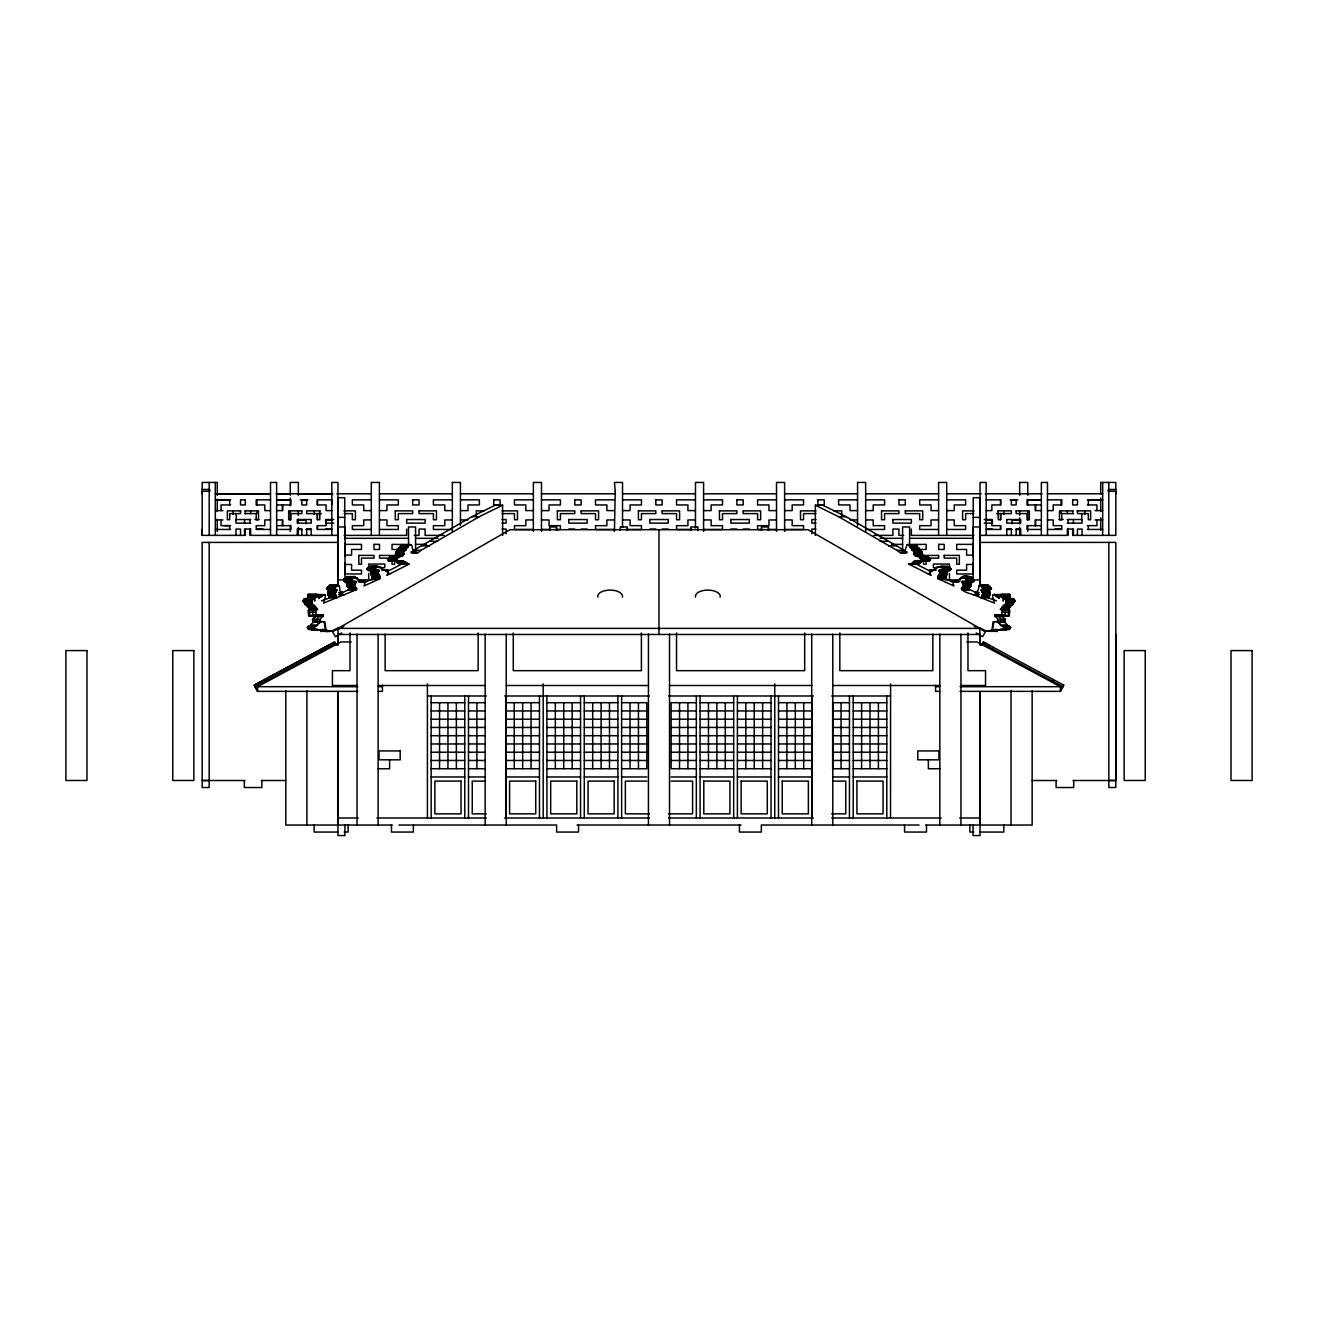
<?xml version="1.0" encoding="UTF-8"?>
<svg xmlns="http://www.w3.org/2000/svg" width="1318" height="1318" viewBox="0 0 1318 1318"><rect width="100%" height="100%" fill="white"/><g stroke="black" fill="none" stroke-linecap="round" stroke-linejoin="round"><path stroke-width="1.5" d="M202.181 493.789L202.181 491.235L209.809 491.235L209.809 489.472L202.181 489.472M217.305 531.368L217.305 519.325M217.305 511.302L217.305 499.258M217.305 495.255L217.305 482.437L202.181 482.437L202.181 535.372L245.329 535.372L245.329 529.062M233.187 514.415L233.187 510.873M236.235 519.737L236.235 513.608M244.555 535.388L244.555 529.062L250.618 529.062L250.618 535.388M244.555 523.131L244.555 519.539M250.618 513.608L250.618 510.873M256.944 513.608L256.944 510.873M256.944 504.942L256.944 499.851M351.198 641.965L340.901 641.965L257.587 686.694L257.587 691.357L357.853 691.373M282.695 519.951L282.695 525.668L277.011 525.668M282.695 510.61L282.695 504.942M290.257 531.368L290.257 525.338M290.257 519.951L290.257 510.61M290.257 505.717L290.257 497.957M290.257 495.239L290.257 482.437L298.362 482.437L298.362 495.255M298.346 535.388L298.362 527.348M298.346 523.345L298.362 519.325M298.346 515.322L298.362 510.61M305.908 523.757L305.908 519.935L298.362 519.935M309.598 595.126L308.017 594.533L308.396 597.416L306.946 598.949L314.508 598.767L315.859 597.416L315.48 594.533L317.556 595.061M314.228 514.415L314.228 510.873M317.276 529.457L317.276 525.651M317.276 519.737L317.276 513.608M317.276 504.942L317.276 499.851M331.658 504.942L331.658 499.851M337.721 571.468L337.721 564.631M337.721 535.734L337.721 533.988L337.721 538.304M337.935 579.904L337.935 526.953M344.986 579.904L345.003 526.953L337.721 526.953M368.727 579.904L368.727 573.577M368.727 567.646L368.727 564.055L384.79 564.055L384.79 567.646L380.77 567.646M371.297 535.388L371.297 482.437L379.403 482.437L379.403 535.388M382.418 685.261L382.418 691.373L378.332 691.373M392.039 560.166L392.039 564.252L394.692 564.252L394.692 560.71M406.652 529.062L406.652 535.388L344.047 535.388M408.514 545.784L408.514 526.953L415.582 526.969L415.582 549.804M452.338 531.368L452.338 482.437M460.443 525.355L460.443 482.437L452.338 482.437M476.325 516.195L476.325 510.873L484.068 510.873M502.603 535.405L502.603 505.222L495.14 505.222L471.844 516.705L413.704 550.281L421.15 550.281L479.307 516.705L502.603 505.222M506.128 533.806L506.128 529.062L502.092 529.062M533.378 531.368L533.378 482.437L541.484 482.437L541.484 531.368M549.688 530.479L549.688 526.969L556.74 526.969L556.74 530.479M614.435 531.368L615.242 491.235M615.242 491.235L614.435 482.437L622.541 482.437L622.524 527.365M620.267 530.479L620.267 526.969L627.335 526.969L627.335 530.479M679.528 768.724L679.528 702.692M687.93 768.724L687.93 702.692M690.846 530.495L690.846 526.969L697.914 526.969L697.914 530.495M695.476 527.991L695.476 482.437L703.581 482.437L703.581 531.368M696.332 818L696.332 695.986M700.072 818L700.072 695.986M708.474 768.724L708.474 702.692M716.877 768.724L716.877 702.692M725.279 768.724L725.279 702.708M733.681 818L733.681 695.986M737.405 818L737.421 695.986M745.823 768.724L745.823 702.708M754.226 768.724L754.226 702.708M761.442 530.479L761.442 526.953L768.493 526.953L768.493 530.479M762.628 768.724L762.628 702.708M771.03 818L771.03 695.986M774.753 818L774.77 683.861M776.516 531.368L776.516 482.437L784.622 482.437L784.622 531.368M778.493 817.984L778.51 695.986M786.895 768.724L786.912 702.692M795.298 768.724L795.314 702.692M803.716 768.724L803.716 702.692M811.872 533.806L811.872 529.062L815.908 529.062M812.102 818L812.119 695.986M815.364 505.222L838.66 516.705L896.8 550.281L904.263 550.281L846.123 516.705L822.811 505.222L815.364 505.222L815.364 535.405M841.049 768.724L841.065 702.708M841.675 516.195L841.675 510.873L833.932 510.873M849.451 818L849.467 695.986M853.191 818L853.207 695.986M857.557 525.964L857.557 482.437L865.662 482.437L865.662 531.368M861.593 768.724L861.61 702.708M869.995 768.724L870.012 702.708M878.398 768.724L878.414 702.708M886.8 818L886.816 695.986M890.54 818L890.573 683.877M902.599 550.232L902.599 526.953L909.651 526.953L909.519 546.344L914.379 551.83L914.198 554.68L915.252 555.801L925.368 556.114L928.465 557.201L927.839 558.519L930.508 559.771L915.483 560.825L911.282 563.84L908.481 563.956L918.745 563.84L922.93 560.825M911.348 529.062L911.348 535.388L973.953 535.388M926.142 560.166L926.142 564.252L923.49 564.252L923.49 560.694L929.734 560.644M938.597 535.388L938.614 482.437L946.703 482.437L946.703 535.388M949.454 579.904L949.454 573.577M949.454 567.646L949.454 564.038L933.391 564.038L933.391 567.646L937.411 567.646M973.178 579.904L973.178 526.953L980.246 526.953L980.23 579.887L966.242 579.969C966.572 582.836 963.837 582.49 962.387 581.469C962.305 592.392 982.207 580.843 961.843 581.979M986.161 535.372L986.161 482.437L980.032 482.437L980.032 535.372L1068.091 535.372L1068.091 529.062M998.171 510.873L998.171 519.72L1000.477 519.72L1000.477 513.592M1000.724 529.457L1000.724 525.668M1000.724 519.737L1000.724 513.608M1000.724 504.942L1000.724 499.851M1003.772 514.415L1003.772 510.873M1006.771 535.372L1006.771 529.062L1011.351 529.062L1011.351 535.372M1012.092 523.757L1012.092 519.935L1019.638 519.935M1016.145 535.372L1016.145 529.062L1020.725 529.062L1020.725 535.372M1019.638 535.388L1019.638 527.348M1019.638 523.938L1019.654 517.875M1019.654 515.387L1019.654 510.61M1019.654 495.255L1019.654 482.437L1027.76 482.437L1027.743 495.255M1027.743 531.368L1027.743 525.355M1027.743 519.951L1027.743 510.61M1027.743 505.288L1027.743 499.258M1035.305 525.668L1035.305 519.951M1035.305 510.61L1035.305 504.942M1035.635 525.651L1035.635 519.935L1041.352 519.935M1035.635 504.942L1035.635 510.61L1041.352 510.61M1041.352 535.372L1041.352 482.437L1047.48 482.437L1047.48 535.372M1061.056 513.608L1061.056 510.873M1061.056 504.942L1061.056 499.851M1067.382 535.388L1067.382 529.062L1073.445 529.062L1073.445 535.388M1067.382 513.608L1067.382 510.873M1068.091 523.131L1068.091 519.523M1072.671 529.062L1072.671 535.372L1115.819 535.372L1115.819 482.437L1100.695 482.437L1100.695 493.805M1072.671 513.592L1072.671 510.873M1073.445 523.131L1073.445 519.539M1077.465 535.372L1077.465 529.062L1082.045 529.062L1082.045 535.372M1077.465 510.873L1077.465 513.608L1088.339 513.608L1088.339 519.737L1090.645 519.737L1090.645 510.873L1077.07 510.873M1081.765 519.737L1081.765 513.608M1084.813 514.415L1084.813 510.873M1088.339 529.457L1088.339 525.651M1088.339 504.942L1088.339 499.851L1102.672 499.851M1096.955 519.935L1096.955 525.651L1087.449 525.668M1096.955 510.61L1096.955 504.942L1087.449 504.942M1100.695 530.017L1100.695 517.875M1100.695 511.516L1100.695 497.957M1102.655 535.388L1102.672 482.437M1108.8 535.388L1108.8 482.437M1072.984 780.503L1115.819 780.503L1115.835 634.255M308.017 594.533L324.393 594.55L325.398 596.131L323.553 603.084L355.794 589.953L356.733 589.031L354.262 585.192L356.124 581.979L354.13 581.37L353.735 582.754L351.28 581.007L354.361 576.609L363.224 582.523L365.185 581.386L364.394 585.34A1.697 1.203 -90 0 0 363.982 585.983L379.502 578.948L380.227 577.251L378.002 572.622L378.892 570.299L368.101 569.969L367.244 568.437L369.254 566.691L377.887 566.361L386.075 571.155L387.92 569.788L388.332 573.314L386.866 575.373L409.47 563.956L399.914 564.12L395.038 560.825M343.603 595.093L339.764 594.187L342.696 592.721L339.995 590.876L339.632 586.807L337.803 584.731L333.965 588.948L336.584 589.64L335.069 593.1L337.013 597.878L329.566 597.878L321.46 600.86M909.502 546.146C918.827 542.176 920.425 553.231 924.28 555.784M916.966 546.245L916.438 544.532L914.017 544.993M999.374 598.388L995.914 595.769L1001.647 595.934M1000.411 595.061L1002.487 594.533L1002.125 597.318L1003.459 598.767L1011.021 598.949L1009.572 597.416L1009.95 594.533L1008.369 595.126M958.367 581.386L952.782 581.386L953.425 585.192A1.697 1.203 90 0 1 953.985 585.983L938.465 578.948L937.724 577.251L939.965 572.622L939.075 570.299L950.723 569.31L949.652 567.168L937.559 566.954L931.892 571.155L930.162 569.722L929.635 573.314L931.101 575.373L908.481 563.956M1000.576 621.717L1004.761 621.421L1005.486 619.427L998.023 619.427L994.53 615.061L1009.308 615.786L1009.67 610.531L1002.207 610.531L1000.411 609.377L1003.295 605.835L1010.741 605.835C1014.514 603.282 1014.201 601.041 1014.02 599.097L1002.701 598.372M403.951 544.993L401.529 544.532L396.125 551.83L395.268 555.801L388.942 557.926L397.575 558.519L389.271 558.157M421.15 550.281L417.476 553.099L413.341 551.814L411.842 545.52L408.975 544.532L403.588 551.83L402.715 555.801L393.687 555.784M346.321 581.815L346.535 582.787L343.883 580.645L351.906 580.184M946.522 570.299L947.428 572.622L946.39 575.604M1003.295 605.835L1005.898 603.611L1005.865 600.744L1014.909 600.975L1005.634 601.107M1013.476 603.051L1006.029 603.051M996.507 600.86L988.401 597.878L980.938 597.878L982.882 593.479L981.548 589.278L991.449 588.882L988.088 585.505L979.488 585.176L978.005 590.777L975.271 592.721L978.203 594.187L974.364 595.093L994.415 603.084L992.569 596.016L993.558 594.55L1009.95 594.533M367.425 569.36L375.762 570.101M1014.02 599.097L1004.036 598.57L1006.573 598.998L1007.364 601.486L1005.865 600.744M317.391 621.717L313.206 621.421L312.481 619.427L319.944 619.427L323.437 615.061L308.659 615.786L308.297 610.531L315.76 610.531L317.556 609.377L314.673 605.835L307.226 605.835C303.585 603.232 303.519 601.14 303.947 599.097L315.266 598.372M314.673 605.835C311.048 603.232 310.982 601.14 311.394 599.097L313.915 598.57L314.804 601.123L314.508 598.767M329.566 597.878L327.605 593.1L329.171 589.772M963.705 585.291L971.168 585.192L963.672 585.489M988.401 597.878L990.345 593.1L988.797 589.772M974.364 595.093C970.312 593.429 957.049 591.09 963.557 585.769M978.483 593.775L968.681 589.031L971.102 585.587M1001.845 615.786L1002.207 610.531M1005.255 612.31L1005.008 615.786L997.693 615.061L1001.186 619.427L1000.477 621.421L997.677 621.618M1008.468 612.31L1008.237 615.786L1000.922 615.061L1004.415 619.427L1003.69 621.421L999.505 621.717M326.88 589.278L332.482 589.195L326.534 589.245L330.357 584.731M312.481 619.427L315.974 615.061L308.659 615.786M372.236 578.635L379.683 578.635L372.286 578.701L371.742 575.719L379.485 575.9M980.262 585.258L983.92 588.652L982.487 589.871L989.95 589.871L981.3 590.036M998.632 598.273L1000.922 594.55L1001.68 595.077M943.078 569.36L940.97 566.394L949.042 566.987M943.309 567.778L950.014 567.481M1014.909 601.189L1006.194 601.189M952.782 581.386C955.599 583.841 958.433 579.591 960.262 578.256C966.473 571.386 978.714 581.156 971.646 581.815M1011.301 599.015L1012.339 598.421M336.469 586.263L328.94 586.559L336.535 586.148M329.203 590.464L336.683 590.184M336.65 590.464L329.171 590.612M346.041 578.009L357.211 577.778C322.267 579.838 368.051 578.404 344.014 580.464L351.609 580.348M378.892 570.299L368.101 569.969M974.101 626.182L984.101 630.91L987.561 631.322L991.976 629.872L993.129 621.717L1004.761 621.421M315.842 597.219L308.379 597.219M960.097 691.373L1060.364 691.357L1063.708 685.146L983.36 641.981L981.696 645.079M1002.108 597.416L1009.588 597.318L1002.883 597.219M937.658 566.921L941.727 566.707M974.348 594.83L979.439 594.682M950.723 568.651L943.21 568.717L950.69 568.898M339.484 593.775L348.347 589.953L349.27 589.031L348.018 587.334L355.547 587.433M355.794 589.854L348.331 589.854M993.871 621.717L992.569 629.839A14.745 10.429 90 0 0 996.177 629.823L1009.308 629.444L1010.659 627.632L1009.423 626.297A5.305 3.756 90 0 1 1007.084 625.029L1000.411 624.979L999.489 623.562A8.287 5.849 90 0 0 997.479 622.327L996.046 621.569M921.43 560.793C927.888 559.26 909.189 556.097 928.877 558.124M371.577 575.604L370.539 572.622L371.429 570.299M340.604 592.952L342.696 592.952M914.511 552.802L922.007 552.522L914.544 552.324M374.987 569.327L376.997 566.394L369.88 566.724M941.184 566.542L947.823 566.493L944.495 567.333M938.482 575.9L946.225 575.719L945.731 578.635L938.218 578.701L945.731 578.635L952.749 582.325M986.605 585.818L987.643 584.83L979.9 584.846M1005.947 603.479L1013.46 603.199M1013.394 603.479L1005.898 603.611M972.783 581.881L961.942 581.782M345.217 581.979L356.14 582.078L348.644 581.93L346.799 585.192L347.952 587.251M1010.741 605.835L1008.847 609.147L1000.411 609.377M943.326 569.261L950.805 569.079L943.342 569.03M937.757 576.922L945.253 576.773M396.669 558.157L402.715 555.801M329.088 590.892L336.584 590.744M997.314 621.421L998.023 619.427M997.083 631.701L995.238 629.18L990.724 631.322L987.264 630.91M996.54 629.691A6.59 4.662 90 0 1 998.5 629.79L1002.603 629.444L1003.954 627.632L1002.718 626.297A5.305 3.756 90 0 1 1000.395 625.029M979.175 585.703L988.5 585.719M324.096 621.717L325.398 629.839A14.745 10.429 -90 0 1 321.773 629.823L308.659 629.444L307.308 627.632L307.786 626.709L315.249 626.297A5.305 3.756 -90 0 0 317.572 625.029L318.478 623.562A8.287 5.849 -90 0 1 320.488 622.327L321.905 621.569M327.655 592.952L335.25 592.655M346.14 577.663L347.557 576.658M334.607 587.762L327.457 587.284M921.908 552.967L914.412 553.049M972.7 582.078L961.827 582.078M333.965 588.948L326.518 588.882L334.212 588.339M334.047 588.652L326.584 588.652M324.393 594.55L318.594 598.388M321.427 629.691A6.59 4.662 -90 0 0 319.45 629.79L315.364 629.444L314.491 626.709M938.301 566.954L944.891 567.119M988.78 646.907L989.62 645.359L983.36 642.014M992.19 648.736L993.031 647.187M1052.472 681.109L1053.296 679.561M1063.708 685.113L1060.364 691.324L1060.364 686.694L977.05 641.965L966.769 641.965M311.773 601.189L303.058 601.189M332.647 589.179L327.226 589.179L328.956 589.278M986.193 630.482L982.618 636.676L976.193 632.969M1009.819 595.242L1002.273 595.357M1005.766 603.858L1013.295 603.743M385.63 570.809L386.503 570.595M329.072 586.148L338.841 585.933M336.222 591.469L328.775 591.469M337.688 585.258L330.258 585.423M948.911 570.019L949.339 570.727L950.542 569.36M408.102 564.318C406.389 557.893 381.874 564.055 390.128 558.519M395.664 560.76L395.087 559.507L397.575 558.519M327.968 592.375L335.761 591.98M335.415 592.375L327.869 592.523M972.585 582.259L964.035 582.292M921.414 558.124L929.025 557.926M1005.585 604.089L1013.13 603.974M336.024 591.733L328.561 591.733M913.259 562.078L920.837 561.929M896.8 550.281L900.754 553.066L904.741 551.682L906.998 544.696L917.13 545.52M328.182 592.111L335.876 591.848M1001.021 594.385L1009.604 594.253M365.218 582.325L372.286 578.701M1002.075 595.588L1009.637 595.472M974.002 581.205L966.308 581.32M938.235 576.114L945.813 575.999M998.978 629.773L999.275 629.839A14.745 10.429 90 0 0 1002.883 629.823L1003.245 629.691A6.59 4.662 90 0 1 1005.206 629.79L1007.117 629.345L1000.411 629.345M322.053 595.769L316.304 595.934M939.437 574.236L947.082 574.055M922.518 560.512L930.129 560.414M316.287 595.077L316.946 594.55L319.335 598.273M372.302 577.894L379.946 577.614M308.297 610.531L310.043 609.394L317.556 609.377M329.467 585.719L338.792 585.703M372.846 566.921L370.144 566.493L376.783 566.542M341.757 632.969L335.349 636.676L331.774 630.482M337.968 644.799L338.083 628.389L509.967 529.704L808 529.704L979.884 628.389L979.884 634.469L338.083 634.469M972.14 582.589L964.002 582.54M915.252 555.801L921.48 557.629L928.926 557.629M334.607 642.014L254.259 685.146L257.587 691.357L254.259 685.113L334.607 641.981L336.271 645.079M255.099 686.694L335.431 643.546M307.786 626.709L308.544 626.297A5.305 3.756 -90 0 0 310.867 625.029M317.556 624.979L310.85 624.979L311.773 623.562A8.287 5.849 -90 0 1 313.783 622.327L321.674 621.717M386.652 571.798L402.023 563.956L399.914 564.12M333.438 630.119L338.446 627.763M327.474 630.91L318.594 629.872C326.996 633.497 336.452 630.861 343.866 626.182M918.745 563.84L915.944 563.956L931.315 571.798M900.919 553.016L905.318 552.868L901.957 552.868M406.636 547.662L399.832 547.728M943.836 569.36L950.723 569.31M317.951 622.969L320.801 621.981M987.561 631.322L995.024 631.322L999.374 629.872L990.493 630.91M326.996 589.228L332.367 589.228M993.937 631.322L999.374 629.872M368.068 570.167L369.056 570.019M318.989 629.773L318.692 629.839A14.745 10.429 -90 0 1 315.084 629.823L314.722 629.691A6.59 4.662 -90 0 0 312.745 629.79L310.85 629.345L317.556 629.345M922.303 560.76L929.009 560.76M994.53 615.061L1009.308 615.786M308.659 629.444L309.631 629.246M971.547 582.77L962.272 582.951M322.943 631.322L333.849 630.91M330.686 630.91L327.243 631.322L322.729 629.18L320.884 631.701M394.461 560.743L389.074 560.76M333.355 589.476L327.902 589.344L335.48 589.558M983.92 588.652L991.449 588.882L984.002 588.948M985.139 587.284L990.362 587.136L982.75 587.004M985.716 588.207L990.938 588.075M348.364 589.739L355.119 589.591M983.623 586.378L988.945 586.263L981.432 586.148M983.36 585.917L988.714 585.917L983.442 586.032M333.586 586.741L328.034 586.839L335.398 586.889M982.355 585.34L987.726 585.258M315.084 597.219L308.379 597.318L315.859 597.416M982.997 585.637L988.22 585.571M991.465 589.031L982.717 589.261M981.3 589.904L990.016 589.41L982.948 589.179M415.994 552.868L412.715 552.901L417.048 553.016M982.866 585.571L988.088 585.505M983.656 586.51L989.225 586.592L981.877 586.609M984.645 589.41L990.065 589.344L982.651 589.311M382.286 570.019L387.92 569.788M398.794 548.337L406.306 548.272M966.061 580.184L973.722 580.282M982.717 585.505L987.94 585.472L979.274 585.472M962.75 586.609L970.213 586.543M969.405 589.426L961.563 589.146M984.2 589.805L989.818 589.937M367.228 568.651L374.625 569.03M367.244 569.31L374.131 569.36M982.569 586.889L989.933 586.839L984.365 586.741M990.741 589.179L985.485 589.195L991.07 589.278M984.81 589.261L990.263 589.228M367.327 568.338L374.839 568.289L367.244 568.437M918.135 547.728L911.315 547.662M335.316 589.311L327.902 589.344L335.447 589.476M982.223 589.887L989.637 589.871L989.011 589.278M394.856 555.636L401.38 555.619L394.576 555.603M1115.819 489.472L1108.191 489.472L1108.191 491.235L1115.819 491.219L1115.819 493.789M215.328 493.789L270.519 493.789M276.648 493.789L331.839 493.789M622.541 493.789L695.476 493.805M703.581 493.805L776.516 493.805M784.622 493.789L857.557 493.805M865.662 493.805L938.597 493.805M946.703 493.789L981.152 493.789M985.205 493.789L1041.928 493.805M1047.48 493.789L1102.672 493.789M217.305 493.805L269.992 493.805M276.072 493.805L290.257 493.805M298.362 493.789L332.795 493.789M336.848 493.789L371.297 493.805M379.403 493.805L452.338 493.805M460.443 493.789L533.378 493.805M541.484 493.805L614.419 493.805M215.328 499.851L229.662 499.851L229.662 504.942M270.519 499.851L256.203 499.851L256.203 504.942L264.803 504.942L264.803 510.61L270.519 510.61M276.648 499.851L290.965 499.851L290.965 504.942L277.011 504.942M331.839 499.851L317.523 499.851L317.523 504.942L326.123 504.942L326.123 510.61L331.839 510.61M986.161 499.851L1000.477 499.851L1000.477 504.942L991.877 504.942L991.877 510.61L986.161 510.61M1041.352 499.851L1027.035 499.851L1027.035 504.942L1040.989 504.942M1047.48 499.851L1061.797 499.851L1061.797 504.942L1053.197 504.942L1053.197 510.61L1047.48 510.61M217.305 499.851L230.551 499.851M277.011 499.851L290.257 499.851M300.257 499.851L307.819 499.851M371.297 499.851L352.367 499.851L352.367 504.942L363.752 504.942L363.752 510.61L371.297 510.61M379.403 499.851L398.316 499.851L398.316 504.942L386.948 504.942L386.948 510.61L379.403 510.61M452.338 499.851L433.408 499.851L433.408 504.942L444.792 504.942L444.792 510.61L452.338 510.61M460.443 499.851L479.373 499.851L479.373 504.942L467.989 504.942L467.989 510.61L460.443 510.61M533.378 499.851L514.465 499.851L514.465 504.942L525.833 504.942L525.833 510.61L533.378 510.61M541.484 499.851L560.414 499.851L560.414 504.942L549.046 504.942L549.046 510.61L541.484 510.61M614.419 499.851L595.505 499.851L595.505 504.942L606.873 504.942L606.873 510.61L614.419 510.61M622.541 499.851L641.454 499.851L641.454 504.942L630.086 504.942L630.086 510.61L622.524 510.61M695.476 499.851L676.546 499.851L676.546 504.942L687.914 504.942L687.914 510.61L695.476 510.61M703.581 499.851L722.495 499.851L722.495 504.942L711.127 504.942L711.127 510.61L703.581 510.61M776.516 499.851L757.586 499.851L757.586 504.942L768.954 504.942L768.954 510.61L776.516 510.61M784.622 499.851L803.552 499.851L803.552 504.942L792.167 504.942L792.167 510.61L784.622 510.61M857.557 499.851L838.627 499.851L838.627 504.942L850.011 504.942L850.011 510.61L857.557 510.61M865.662 499.851L884.592 499.851L884.592 504.942L873.208 504.942L873.208 510.61L865.662 510.61M938.597 499.851L919.684 499.851L919.684 504.942L931.052 504.942L931.052 510.61L938.597 510.61M946.703 499.851L965.633 499.851L965.633 504.942L954.265 504.942L954.265 510.61L946.703 510.61M1010.181 499.851L1017.76 499.851M1027.743 499.851L1041.006 499.851M1087.449 499.851L1100.695 499.851M230.551 504.942L221.045 504.942L221.045 510.61M215.328 510.61L222.973 510.61M276.648 510.61L282.365 510.61L282.365 504.942M1095.027 510.61L1102.672 510.61M240.93 510.873L227.355 510.873L227.355 519.737L229.662 519.737L229.662 513.608L240.535 513.592L240.535 510.873M244.802 510.873L258.509 510.873L258.509 519.737L256.203 519.737L256.203 513.592L244.456 513.608M320.043 510.873L306.649 510.873L306.649 513.592L321.394 513.608M343.8 510.873L355.415 510.873L355.415 519.737L352.367 519.737L352.367 513.608L344.163 513.608M502.01 510.873L517.513 510.873L517.496 519.737L514.465 519.737L514.465 513.608L502.142 513.608M815.99 510.873L800.504 510.873L800.504 519.737L803.552 519.737L803.552 513.608L815.875 513.608M974.2 510.873L962.585 510.873L962.585 519.737L965.633 519.737L965.633 513.608L973.854 513.608M997.957 510.873L1011.351 510.873L1011.351 513.592L996.622 513.608M1073.198 510.873L1059.491 510.873L1059.491 519.737L1061.797 519.737L1061.797 513.592L1073.544 513.608M471.844 516.705L479.307 516.705M838.66 516.705L846.123 516.705M337.721 517.381L344.756 517.381M973.211 517.381L980.23 517.381M250.7 519.539L235.955 519.523L235.955 523.131L250.7 523.131M254.802 519.539L258.905 519.539M333.8 519.523L325.612 519.523L325.612 523.131L333.8 523.131M502.026 519.523L506.128 519.523L506.128 523.131L502.026 523.131M815.974 519.523L811.872 519.523L811.872 523.131L815.974 523.131M984.2 519.523L992.388 519.523L992.388 523.131L984.2 523.131M1059.095 519.539L1063.198 519.539M1067.3 519.539L1082.045 519.523L1082.045 523.131L1067.3 523.131M215.345 519.935L222.973 519.951M270.519 519.935L264.803 519.935L264.803 525.651L256.203 525.651L256.203 529.457L270.519 529.457M276.648 519.935L282.365 519.935L282.365 525.651L290.965 525.651L290.965 529.457L276.648 529.457M331.839 519.935L326.123 519.935L326.123 525.651L317.523 525.651L317.523 529.441L331.839 529.441M371.297 519.935L363.735 519.935L363.735 525.668L352.367 525.668L352.367 529.457L371.297 529.457M379.403 519.935L386.948 519.951L386.948 525.668L398.316 525.668L398.316 529.457L379.403 529.457M452.338 519.951L444.792 519.951L444.792 525.668L433.408 525.668L433.408 529.457L452.338 529.457M460.443 519.935L467.989 519.935M533.378 519.935L525.833 519.935L525.833 525.668L514.465 525.668L514.465 529.457L533.378 529.457M541.484 519.935L549.046 519.951L549.029 525.668L560.414 525.668L560.414 529.457L554.73 529.457M614.419 519.951L606.873 519.951L606.873 525.668L595.505 525.668L595.505 529.457L614.419 529.457M622.524 519.935L630.086 519.935L630.086 525.651L641.454 525.651L641.454 529.457L626.314 529.457M695.476 519.935L687.914 519.935L687.914 525.668L676.546 525.668L676.546 529.457L691.686 529.457M703.581 519.935L711.127 519.951L711.127 525.668L722.495 525.668L722.495 529.457L703.581 529.457M776.516 519.951L768.954 519.951L768.954 525.668L757.586 525.668L757.586 529.457L763.27 529.457M784.622 519.935L792.167 519.935L792.167 525.651L803.552 525.651L803.535 529.457L784.622 529.457M850.011 519.935L857.557 519.935M865.662 519.935L873.208 519.951L873.208 525.668L884.592 525.668L884.592 529.457L865.662 529.457M938.597 519.951L931.052 519.951L931.052 525.668L919.684 525.668L919.684 529.457L938.597 529.457M946.703 519.935L954.265 519.935L954.265 525.651L965.633 525.651L965.633 529.457L946.703 529.457M986.161 519.935L991.877 519.935L991.877 525.651L1000.477 525.651L1000.477 529.441L986.161 529.441M1047.48 519.935L1053.197 519.935L1053.197 525.651L1061.797 525.651L1061.797 529.457L1047.48 529.457M1095.027 519.951L1102.655 519.935M1040.989 525.668L1027.035 525.651L1027.035 529.457L1041.352 529.457M224.867 525.668L230.551 525.668M256.944 529.062L262.99 529.062M325.612 529.062L331.658 529.062M568.733 529.062L574.78 529.062M581.123 529.062L587.169 529.062M649.774 529.062L655.837 529.062M662.163 529.062L668.226 529.062M730.831 529.062L736.877 529.062M743.204 529.062L749.267 529.062M986.342 529.062L992.388 529.062M1054.993 529.062L1061.056 529.062M215.345 529.457L230.551 529.457M298.362 529.457L302.135 529.457M305.924 529.457L311.608 529.457M541.484 529.457L550.94 529.457M767.043 529.457L776.516 529.457M1006.392 529.457L1012.076 529.457M1015.865 529.457L1019.638 529.457M1087.449 529.457L1102.655 529.457M973.178 533.988L973.178 535.751M414.28 535.388L419.042 535.388L419.042 529.062L425.088 529.062L425.088 535.388L444.248 535.388M873.85 535.388L892.912 535.388L892.912 529.062L898.958 529.062L898.958 535.388L903.72 535.388M980.246 535.751L979.538 533.988L980.246 535.734M345.003 538.321L408.514 538.321M415.582 538.321L438.12 538.321M880.062 538.321L902.599 538.321M909.651 538.304L973.178 538.304M430.343 541.336L437.807 541.336M880.16 541.336L887.624 541.336M345.003 544.367L361.478 544.367L361.478 549.474L351.577 549.458L351.577 555.142L345.003 555.125M410.639 544.581L392.039 544.383L392.039 549.474L397.987 549.474M415.582 544.367L426.571 544.367M891.611 544.367L902.599 544.367M907.328 544.581L926.142 544.367L926.142 549.458L920.195 549.458M973.178 544.367L956.703 544.367L956.703 549.458L966.605 549.458L966.605 555.125L973.178 555.125M403.357 544.631L411.117 544.779M906.85 544.779L914.61 544.631M403.819 544.878L411.265 544.878M906.702 544.878L914.148 544.878M400.837 545.52L408.415 545.767M400.952 545.767L408.448 545.949M421.925 545.85L429.388 545.85M888.579 545.85L896.026 545.85M909.519 545.949L917.015 545.767M401.002 546.146L408.465 546.146M400.969 546.443L408.432 546.344M909.519 546.344L916.999 546.443M400.853 546.739L408.382 546.542M909.585 546.542L917.114 546.739M400.672 547.019L408.25 546.838M909.717 546.838L917.295 547.019M400.441 547.299L408.053 547.118M909.914 547.118L917.526 547.299M400.046 547.596L407.806 547.382M910.161 547.382L917.921 547.596M399.552 547.81L407.394 547.662M910.573 547.662L918.399 547.81M399.14 548.041L406.751 547.942M911.216 547.942L918.827 548.041M398.613 548.617L406.059 548.617M911.908 548.617L919.354 548.617M398.497 548.914L405.993 548.766M911.974 548.766L919.47 548.914M398.481 549.276L406.01 549.474M911.957 549.474L919.486 549.276M398.547 549.705L406.01 549.59M911.957 549.59L919.42 549.705M398.448 550.018L405.977 549.837M911.99 549.837L919.519 550.018M398.217 550.314L405.829 550.15M912.138 550.15L919.75 550.314M397.838 550.594L405.499 550.463M912.468 550.463L920.112 550.594M397.163 550.858L404.923 550.743M913.028 550.743L920.804 550.858M396.734 551.138L404.511 550.924M913.456 550.924L921.216 551.138M396.388 551.468L404.099 551.204M913.868 551.204L921.579 551.468M396.257 551.649L403.769 551.55M411.611 551.698L415.45 551.715M902.5 551.715L906.339 551.698M914.198 551.55L921.71 551.649M396.092 551.929L403.637 551.731M411.068 551.88L415.78 551.83M902.187 551.83L907.048 551.913M914.33 551.731L921.875 551.929M395.993 552.226L403.506 552.028M914.461 552.028L921.974 552.226M403.423 552.324L395.96 552.522L403.456 552.802M412.007 552.308L417.608 552.308M900.359 552.308L905.96 552.308M411.101 552.819L416.686 552.819M901.265 552.819L906.866 552.819M396.026 552.885L403.555 553.049M396.207 553.362L403.654 553.362M914.313 553.362L921.76 553.362M396.273 553.675L403.72 553.675M914.247 553.675L921.694 553.675M396.306 554.005L403.769 554.005M914.198 554.005L921.661 554.005M396.323 554.334L403.786 554.334M914.181 554.334L921.644 554.334M396.323 554.68L403.769 554.68M914.198 554.68L921.644 554.68M395.927 555.207L403.374 555.207M914.593 555.207L922.04 555.207M402.962 555.553L379.518 555.389L379.518 558.124L396.982 558.173M914.989 555.553L938.663 555.389L938.663 558.124L920.985 558.173M392.583 556.114L400.952 555.866M917.015 555.866L925.368 556.114M392.138 556.262L399.601 556.262M918.366 556.262L925.829 556.262M391.347 556.591L399.156 556.443M918.811 556.443L926.62 556.591M389.502 557.201L397.443 556.987M920.524 556.987L928.465 557.201M389.42 557.415L396.866 557.415M921.101 557.415L928.547 557.415M389.041 557.629L396.487 557.629M388.942 557.926L396.388 557.926M920.392 558.519L927.921 558.585M389.139 558.832L397.393 558.601M920.574 558.601L928.828 558.832M388.695 559.096L396.372 558.964M921.595 558.964L929.256 559.096M387.937 559.343L395.894 559.277M922.073 559.277L930.03 559.343M387.624 559.507L395.087 559.507M922.88 559.507L930.327 559.507M387.443 559.771L394.906 559.771M923.061 559.771L930.508 559.771M387.508 560.068L394.972 560.068M922.995 560.068L930.442 560.068M387.838 560.414L395.433 560.512M388.069 560.562L396.586 560.858M389.123 560.858L403.275 561.056M914.692 561.056L928.844 560.858M389.7 561.171L403.753 561.287M914.214 561.287L928.416 561.139M396.52 561.419L404.181 561.567M913.786 561.567L921.447 561.419M396.916 561.732L404.362 561.732M913.605 561.732L921.051 561.732M397.113 561.929L404.692 562.078M397.377 562.275L404.84 562.275M913.127 562.275L920.574 562.275M397.575 562.539L405.038 562.539M912.929 562.539L920.376 562.539M397.805 562.802L405.252 562.802M912.715 562.802L920.162 562.802M398.052 563.033L405.763 563.264M912.204 563.264L919.915 563.033M398.497 563.412L406.043 563.478M911.924 563.478L919.47 563.412M398.893 563.659L406.356 563.659M911.611 563.659L919.058 563.659M399.222 563.84L407.608 563.956M909.848 564.318L918.053 564.12M344.986 564.466L351.577 564.466L351.577 570.183L361.478 570.183L361.478 573.973L344.986 573.973M973.178 564.45L966.605 564.45L966.605 570.167L956.703 570.167L956.703 573.973L973.178 573.973M370.292 566.394L378.151 566.542M939.816 566.542L947.675 566.394M369.073 566.789L379.32 566.724M938.647 566.724L948.878 566.789M368.908 566.987L380.408 566.954M368.019 567.35L381.083 567.366M936.884 567.366L949.948 567.35M367.953 567.481L375.383 567.547M367.936 567.778L375.399 567.778M942.568 567.778L950.014 567.778M367.771 568.091L375.35 567.959M942.617 567.959L950.196 568.091M381.825 568.437L382.187 568.552M936.142 568.437L935.78 568.552M950.706 568.437L943.26 568.437L950.64 568.338M367.162 569.079L374.642 569.261M367.524 569.623L375.383 569.755M930.047 569.788L935.681 570.019M942.584 569.755L950.443 569.623M381.874 570.019L388.036 569.969M929.931 569.969L936.093 570.019M942.205 570.101L949.866 569.969M383.324 570.2L388.118 570.233M929.833 570.233L934.643 570.2M939.075 570.299L949.899 570.167M378.892 570.447L368.529 570.579L378.843 570.826M931.464 570.595L932.337 570.809M939.075 570.447L949.438 570.579L939.124 570.826M371.346 571.04L378.793 571.04M939.174 571.04L946.621 571.04M371.198 571.452L378.727 571.254M939.223 571.254L946.769 571.452M371.099 571.666L378.563 571.666M939.405 571.666L946.851 571.666M371.001 571.88L378.447 571.88M939.52 571.88L946.967 571.88M370.737 572.292L378.332 572.094M939.635 572.094L947.23 572.292M370.589 572.49L378.035 572.49M939.932 572.49L947.378 572.49M370.539 572.622L378.002 572.622M939.965 572.622L947.428 572.622M388.332 573.314L387.492 573.643L390.507 573.594M929.635 573.314L930.475 573.643L927.444 573.594M370.885 574.055L378.53 574.236M371.182 574.417L378.645 574.417M939.322 574.417L946.785 574.417M371.281 574.615L378.744 574.615M939.223 574.615L946.686 574.615M371.363 574.813L378.876 575.027M939.075 575.027L946.604 574.813M371.478 575.241L378.925 575.241M939.042 575.241L946.489 575.241M371.511 575.455L379.024 575.604M938.927 575.604L946.456 575.455M372.154 575.999L379.732 576.114M372.384 576.23L380.029 576.477M938.021 576.345L945.583 576.23M346.782 576.674L354.872 576.559M372.566 576.477L380.095 576.625M937.872 576.625L945.401 576.477M346.618 576.856L354.064 576.856M372.763 576.922L380.21 576.922M963.26 576.526L971.35 576.856M346.387 577.169L353.949 577.004M372.78 577.251L380.243 577.07M937.724 577.07L945.187 577.251M963.886 576.856L971.564 577.169M346.222 577.498L353.751 577.333M372.566 577.449L380.029 577.449M937.938 577.449L945.385 577.449M964.018 577.004L971.745 577.498M938.021 577.614L945.533 577.811M960.756 577.778L971.811 577.663M379.765 577.894L372.203 577.992L379.6 578.124M938.202 577.894L945.747 577.992M960.558 577.91L972.074 578.091M345.613 578.273L353.208 578.174M938.367 578.124L945.813 578.124M964.216 577.333L972.338 578.273M345.25 578.586L352.944 578.371M964.891 578.273L972.717 578.586M345.036 578.816L352.598 578.701M965.023 578.371L972.931 578.816M372.038 578.948L379.502 578.948M938.465 578.948L945.929 578.948M344.476 579.442L352.45 579.212M965.369 578.701L973.491 579.442M344.377 579.574L351.824 579.574M965.517 579.212L973.59 579.574M337.721 579.904L351.725 579.969M356.881 579.904L372.961 579.904M945.039 579.904L960.789 579.904M966.358 580.348L973.953 580.464L967.099 580.348M343.817 581.007L351.28 581.007M966.687 581.007L974.15 581.007M343.883 581.139L351.642 581.32M353.372 581.37L355.448 581.386M359.6 581.386L365.185 581.386M962.502 581.386L964.595 581.37M344.41 581.386L355.745 581.584M359.336 581.567L365.383 581.65M952.585 581.65L958.631 581.567M962.222 581.584L973.557 581.386M345.151 581.765L356.008 581.782M358.249 581.765L365.432 581.765M952.535 581.765L959.768 581.716M345.382 582.259L353.916 582.292M345.728 582.54L353.965 582.54M346.403 582.77L355.679 582.951M348.018 583.149L355.481 583.149M962.486 583.149L969.949 583.149M347.639 583.577L355.283 583.363M962.684 583.363L970.312 583.577M347.474 583.808L354.937 583.808M963.03 583.808L970.493 583.808M347.326 584.022L354.773 584.022M963.194 584.022L970.641 584.022M347.178 584.253L354.641 584.253M963.326 584.253L970.773 584.253M347.062 584.484L354.526 584.484M963.442 584.484L970.905 584.484M338.182 584.928L330.291 584.912L331.362 585.818M346.865 584.961L354.41 584.714M963.557 584.714L971.086 584.961M330.258 585.093L338.479 585.176M354.262 585.192L346.799 585.192L354.295 585.489M979.488 585.176L987.709 585.093M338.693 585.472L330.027 585.472L335.25 585.505M346.865 585.587L354.41 585.769M346.996 585.851L354.575 586.016M963.392 586.016L970.971 585.851M979.142 585.818L988.895 586.148M347.194 586.082L355.02 586.279M962.947 586.279L970.773 586.082M981.531 586.378L983.755 586.576M328.231 586.741L335.892 586.658M347.771 586.724L355.25 586.823M962.717 586.823L970.18 586.724M982.075 586.658L989.736 586.741M335.217 587.004L327.605 587.136L332.828 587.284M347.82 586.938L355.366 587.153M962.601 587.153L970.147 586.938M962.42 587.433L969.999 587.251M990.625 587.433L983.343 587.762M348.314 587.597L355.893 587.68M962.074 587.68L969.801 587.515M348.562 587.779L356.124 587.877M961.843 587.877L969.405 587.779M326.88 588.207L334.475 588.075M348.776 587.993L356.305 588.125M961.646 588.125L969.191 587.993M983.623 588.207L991.087 588.207M348.924 588.405L356.371 588.405M961.596 588.405L969.076 588.256M983.755 588.339L991.301 588.487M349.023 588.668L356.552 588.8M961.415 588.8L968.994 588.536M349.105 589.08L356.733 589.031M961.399 589.08L968.862 589.08M335.233 589.261L326.502 589.031M348.842 589.212L356.404 589.146M348.43 589.591L355.876 589.591M962.091 589.591L969.537 589.591M336.65 589.904C313.635 589.756 342.416 589.887 333.405 589.64M962.173 589.854L969.62 589.854L962.832 589.591M328.149 589.937L336.667 590.036M348.347 589.953L355.794 589.953M962.173 589.953L969.62 589.953M981.284 590.184L988.764 590.464M981.317 590.464L988.797 590.612M981.383 590.744L988.879 590.892M328.956 591.189L336.469 591.041M981.498 591.041L989.011 591.189M981.663 591.37L989.192 591.469M981.828 591.601L989.406 591.733M982.075 591.848L989.785 592.111M982.322 592.111L989.999 592.375M338.775 592.54L342.499 592.54M975.452 592.54L979.192 592.54M982.536 592.375L990.082 592.523M982.717 592.655L990.246 592.803M327.605 593.1L335.118 592.952M975.271 592.952L977.363 592.952M982.849 592.952L990.345 593.1M327.638 593.479L335.118 593.644M982.849 593.644L990.329 593.479M327.688 593.841L335.151 593.841M982.816 593.841L990.279 593.841M308.363 594.253L316.847 594.286M327.77 594.204L335.233 594.204M982.734 594.204L990.197 594.204M327.885 594.566L335.349 594.566M338.957 594.517L343.52 594.533M974.447 594.533L979.01 594.517M982.618 594.566L990.065 594.566M307.951 594.83L324.739 594.78M338.528 594.682L343.603 594.83M993.228 594.78L1010.016 594.682M308 594.978L325.019 595.061M328.034 594.896L335.497 594.896M339.879 594.945L343.603 594.945M974.348 594.945L978.088 594.945M982.47 594.896L989.933 594.896M992.948 595.061L1009.95 594.978M308.148 595.242L315.694 595.357M317.325 595.374L323.371 595.242M328.215 595.225L335.662 595.225M982.289 595.225L989.752 595.225M993.69 594.5L1000.642 595.374M308.33 595.472L315.892 595.588M316.633 595.621L322.679 595.439M994.579 595.242L1001.318 595.621M308.478 596.181L321.757 596.197M996.21 596.197L1009.489 596.181M308.428 596.395L315.892 596.296M317.819 596.444L321.559 596.444M328.89 596.428L336.354 596.428M981.613 596.428L989.077 596.428M996.408 596.444L1000.131 596.444M1002.059 596.296L1009.539 596.395M308.396 596.56L315.842 597.021M317.424 596.741L321.427 596.56M996.54 596.56L1000.543 596.741M1009.572 596.56L1002.125 597.021M1002.125 597.219L1009.588 597.219M305.628 598.421L315.035 598.421M1002.932 598.421L1011.614 598.504M303.947 599.097L314.112 599.015M303.288 600.052L310.735 600.052M1007.232 600.052L1014.679 600.052M303.354 600.3L310.801 600.3M1007.166 600.3L1014.613 600.3M312.201 600.794L303.058 600.86L312.333 601.107M303.14 601.486L311.559 601.436M1006.507 601.535L1014.811 601.486M304.722 601.782L312.185 601.782M1005.782 601.782L1013.245 601.782M304.524 602.458L311.987 602.458M1005.98 602.458L1013.443 602.458M304.474 602.754L311.954 602.606M1006.013 602.606L1013.476 602.754M304.474 602.903L311.938 603.051M304.491 603.199L311.971 603.347M304.557 603.479L312.069 603.611M304.672 603.743L312.201 603.858M304.82 603.974L312.366 604.089M305.018 604.204L312.58 604.303M1005.387 604.303L1012.949 604.204M305.595 604.731L313.058 604.731M1004.909 604.731L1012.372 604.731M306.106 605.127L313.552 605.127M1004.415 605.127L1011.862 605.127M306.649 605.489L314.096 605.489M1003.871 605.489L1011.318 605.489M307.226 605.835L307.522 606.708L314.986 606.708M1002.982 606.708L1010.445 606.708M307.522 606.708L315.941 607.45M1002.026 607.45L1009.489 607.45M308.478 607.45L309.12 609.147L316.567 609.147M1001.4 609.147L1008.847 609.147M308.428 612.31L315.875 612.31M1002.092 612.31L1009.539 612.31M315.974 615.061L323.437 615.061M315.859 616.511L323.322 616.511M994.645 616.511L1002.108 616.511L1005.486 619.427M313.206 621.421L324.838 621.717L325.991 629.872L330.406 631.322M996.293 621.717L1004.184 622.294A8.287 5.849 90 0 1 1006.194 623.546L1007.117 624.979M313.783 622.294L320.472 622.294M997.479 622.294L1004.184 622.294M308.544 626.297L315.249 626.297M1002.718 626.297L1009.423 626.297M1003.476 626.709L1010.181 626.709M307.605 627.038L314.31 627.038M1003.657 627.038L1010.346 627.038M307.308 627.632L313.997 627.632M1003.954 627.632L1010.659 627.632M307.654 628.587L314.359 628.587M338.083 628.389L979.884 628.389M1003.608 628.587L1010.313 628.587M311.41 629.839L325.991 629.872M991.976 629.872L1006.557 629.839M984.101 630.91L995.024 631.322M357.03 685.508L332.433 685.508L332.433 670.664L349.995 670.664L349.995 632.92M378.118 685.508L485.156 685.508M506.244 685.508L648.44 685.508M669.528 685.508L811.723 685.508M832.795 685.508L939.849 685.508M960.937 685.508L985.535 685.508L985.535 670.664L967.972 670.664L967.972 632.92M257.587 686.694L357.853 686.711M378.332 686.711L382.418 686.711M935.549 686.711L939.635 686.711M960.097 686.711L1060.364 686.694M939.635 691.373L935.549 691.373L935.549 685.261M427.394 695.986L486.309 695.986M504.596 695.986L649.313 695.986M668.654 695.986L813.371 695.986M831.658 695.986L890.573 695.986M431.151 702.708L464.76 702.708M468.5 702.708L485.304 702.692M505.848 702.692L539.457 702.692M546.937 702.708L580.546 702.708M584.269 702.708L617.895 702.692M621.618 702.692L646.841 702.692L646.841 768.724L621.635 768.724M696.332 702.692L671.126 702.692L671.126 768.724L696.332 768.724M700.072 702.692L733.681 702.708M737.421 702.708L771.03 702.708M778.51 702.692L812.119 702.692M849.467 702.708L832.663 702.692L832.646 768.724L849.467 768.724M853.207 702.708L886.816 702.708M431.151 710.962L464.76 710.962M468.5 710.946L485.304 710.946M505.848 710.946L539.457 710.946M546.937 710.962L580.546 710.962M584.286 710.946L617.895 710.946M621.618 710.946L646.841 710.946M671.126 710.946L696.332 710.946M700.072 710.946L733.681 710.946M737.421 710.962L771.03 710.962M778.51 710.946L812.119 710.946M832.663 710.946L849.467 710.946M853.207 710.962L886.816 710.962M431.151 719.216L464.76 719.2M468.5 719.2L485.304 719.2M505.848 719.2L539.457 719.2M546.937 719.216L580.546 719.2M584.286 719.2L617.895 719.2M621.618 719.2L646.841 719.2M671.126 719.2L696.332 719.2M700.072 719.2L733.681 719.2M737.421 719.2L771.03 719.216M778.51 719.2L812.119 719.2M832.663 719.2L849.467 719.2M853.191 719.2L886.816 719.216M431.151 727.47L464.76 727.454M468.5 727.454L485.304 727.454M505.848 727.454L539.457 727.454M546.937 727.47L580.546 727.454M584.286 727.454L617.895 727.454M621.635 727.454L646.841 727.454M671.126 727.454L696.332 727.454M700.072 727.454L733.681 727.454M737.421 727.454L771.03 727.47M778.51 727.454L812.119 727.454M832.663 727.454L849.467 727.454M853.191 727.454L886.816 727.47M431.151 735.708L464.76 735.708M468.5 735.708L485.304 735.708M505.848 735.708L539.457 735.708M546.937 735.708L580.546 735.708M584.286 735.708L617.895 735.708M621.635 735.708L646.841 735.708M671.126 735.708L696.332 735.708M700.072 735.708L733.681 735.708M737.421 735.708L771.03 735.708M778.51 735.708L812.119 735.708M832.663 735.708L849.467 735.708M853.191 735.708L886.816 735.708M431.151 743.962L464.76 743.962M468.5 743.962L485.304 743.962M505.848 743.962L539.457 743.962M546.937 743.962L580.546 743.962M584.286 743.962L617.895 743.962M621.635 743.962L646.841 743.962M671.126 743.962L696.332 743.962M700.072 743.962L733.681 743.962M737.421 743.962L771.03 743.962M778.493 743.962L812.119 743.962M832.663 743.962L849.467 743.962M853.191 743.962L886.816 743.962M431.151 752.216L464.776 752.216M468.5 752.216L485.304 752.216M505.848 752.216L539.457 752.216M546.937 752.216L580.546 752.216M584.286 752.216L617.895 752.216M621.635 752.216L646.841 752.216M671.126 752.216L696.332 752.216M700.072 752.216L733.681 752.216M737.421 752.216L771.03 752.216M778.493 752.216L812.119 752.216M832.646 752.216L849.467 752.216M853.191 752.216L886.816 752.216M431.151 760.47L464.776 760.47M468.5 760.47L485.304 760.47M505.848 760.47L539.457 760.47M546.937 760.47L580.546 760.47M584.286 760.47L617.895 760.47M621.635 760.47L646.841 760.47M671.126 760.47L696.332 760.47M700.072 760.47L733.681 760.47M737.421 760.47L771.03 760.47M778.493 760.47L812.119 760.47M832.646 760.47L849.467 760.47M853.191 760.47L886.816 760.47M378.052 768.74L389.601 768.74L389.601 759.827M431.151 768.724L464.776 768.724M468.5 768.724L485.304 768.724M505.848 768.724L539.457 768.724M546.937 768.724L580.546 768.724M584.286 768.724L617.895 768.724M700.072 768.724L733.681 768.724M737.421 768.724L771.03 768.724M778.493 768.724L812.119 768.724M853.191 768.724L886.8 768.724M939.899 768.74L928.366 768.74L928.366 759.827M431.151 776.977L464.776 776.977M468.5 776.977L485.304 776.977M505.848 776.977L539.474 776.977M546.937 776.977L580.546 776.977M584.286 776.977L617.895 776.977M621.635 776.977L646.841 776.977M671.126 776.977L696.332 776.977M700.072 776.977L733.681 776.977M737.421 776.977L771.03 776.977M778.493 776.977L812.119 776.977M832.646 776.977L849.451 776.977M853.191 776.977L886.8 776.977M208.112 780.487L202.181 780.503L244.983 780.503M1109.888 780.487L1115.819 780.503M261.31 780.503L285.907 780.503M1032.093 780.503L1056.657 780.503M485.304 781.096L472.239 781.096L472.239 813.865L486.326 813.865M646.841 781.096L625.358 781.096L625.375 813.865L649.494 813.865M671.126 781.096L692.593 781.096L692.593 813.865L668.457 813.865M832.646 781.096L845.728 781.096L845.728 813.865L831.642 813.865M337.721 818L358.315 818M376.849 818L486.309 818M504.53 818L649.313 817.984M668.654 817.984L813.437 818M831.658 818L941.118 818M959.652 818L980.246 818M392.27 825.035L285.825 825.035L285.825 690.747M398.942 825.035L411.249 825.035M412.485 825.019L556.624 825.035L556.624 832.053L578.536 832.053L578.536 825.035M577.02 825.019L741.045 825.035M905.482 825.019L761.343 825.035L761.343 832.053L739.431 832.053L739.431 825.035M906.718 825.035L919.025 825.035M925.697 825.035L1032.142 825.035L1032.142 690.747M338.1 832.053L314.129 832.053L314.129 825.035M344.097 832.053L348.084 832.053L348.084 825.035M973.87 832.053L969.883 832.053L969.883 825.035M979.867 832.053L1003.838 832.053L1003.838 825.035M916.587 555.619L923.193 555.636M327.507 589.179L335.003 589.179M336.09 586.609L328.956 586.444M333.009 589.212L327.605 589.195L333.141 589.261M328.33 589.871L335.728 589.887M911.644 548.272L919.173 548.337M941.431 566.789L948.087 566.724M373.076 567.119L379.666 566.954M344.245 580.282L350.868 580.348M347.754 586.543L355.217 586.609M348.759 589.278L356.124 589.327M348.562 589.426L355.959 589.492M328.446 589.756L333.767 589.805M329.879 585.505L335.101 585.571M329.731 585.571L334.97 585.637M330.241 585.258L335.612 585.34M334.607 585.917L329.352 585.818L334.508 586.032M327.012 588.075L332.251 588.207M982.487 589.558L984.562 589.64M320.274 621.618L317.49 621.421L316.781 619.427L320.274 615.061L312.943 615.786L312.712 612.31M318.462 621.717L314.277 621.421L313.552 619.427L317.045 615.061L309.73 615.786L309.499 612.31M1008.336 629.246L1009.308 629.444M318.594 629.872L324.014 631.322M309.12 609.147L310.043 609.394M997.166 621.981L1000.016 622.969M979.521 627.763L984.53 630.119M982.536 643.546L1062.868 686.694M1007.924 609.394L1009.67 610.531M1003.459 598.767L1003.163 601.123L1003.855 599.015M328.347 645.359L329.171 646.907M324.936 647.187L325.76 648.736M264.671 679.561L265.495 681.109M319.944 619.427L320.653 621.421M1001.993 615.061L1002.108 616.511M315.76 610.531L316.106 615.786M344.756 535.751L344.756 538.304M202.181 529.457L202.181 535.372M1108.833 542.406L1108.833 787.521L1115.819 787.521L1115.819 542.406L979.999 542.406L980.032 585.423M1073.692 780.503L1073.692 787.521L1056.113 787.521L1056.113 780.503M1011.054 690.747L1011.054 825.035M980.246 586.032L980.23 497.71L973.211 497.71L973.211 538.683M980.246 635.012L980.246 645.227M980.246 692.065L980.246 825.035M980.032 634.139L980.032 644.799M980.032 691.62L980.032 835.563L973.03 835.563L973.03 825.035M973.211 542.769L973.211 556.443M973.211 562.885L973.211 574.417M960.937 634.09L960.937 825.035M939.849 634.09L939.849 825.035M932.831 634.09L932.831 670.664L839.83 670.664L839.83 632.92M926.488 825.035L926.488 832.053L904.576 832.053L904.576 825.035M832.795 634.123L832.795 825.035M811.723 634.09L811.723 825.035M804.688 632.969L804.688 670.664L676.546 670.664L676.546 632.92M669.528 634.09L669.528 825.035M658.984 529.704L658.984 634.469M648.44 634.09L648.44 825.035M641.405 632.92L641.405 670.664L513.279 670.664L513.279 632.969M638.439 702.692L638.439 768.724M630.02 702.692L630.037 768.724M621.618 695.986L621.635 818M617.895 695.986L617.895 818M609.493 702.692L609.493 768.724M601.09 702.692L601.09 768.724M592.688 702.708L592.688 768.724M584.269 695.986L584.286 818M580.546 695.986L580.546 818M572.144 702.708L572.144 768.724M563.742 702.708L563.742 768.724M555.339 702.708L555.339 768.724M546.921 695.986L546.937 818M543.197 683.861L543.197 818M539.457 695.986L539.474 817.984M531.055 702.692L531.055 768.724M522.653 702.692L522.653 768.724M514.251 702.692L514.251 768.724M506.244 634.09L506.244 825.035M505.848 695.986L505.848 818M485.156 634.123L485.156 825.035M478.137 632.92L478.137 670.664L385.136 670.664L385.136 634.09M476.902 702.708L476.902 768.724M468.5 695.986L468.516 818M464.76 695.986L464.776 818M456.358 702.708L456.374 768.724M447.955 702.708L447.955 768.724M439.553 702.708L439.553 768.724M431.151 695.986L431.167 818M427.394 683.877L427.427 818M413.374 825.035L413.374 832.053L391.462 832.053L391.462 825.035M378.118 634.09L378.118 825.035M357.03 634.09L357.03 825.035M344.921 543.346L344.921 555.702M344.921 563.659L344.921 574.22M344.921 825.035L344.921 835.563L337.935 835.563L337.935 691.62M344.756 538.683L344.756 497.71L337.721 497.71L337.721 586.032M344.756 542.769L344.756 556.443M344.756 562.885L344.756 574.533M337.968 585.423L337.968 542.406L202.148 542.406L202.181 787.521L209.167 787.521L209.167 542.406M337.721 635.012L337.721 645.227M337.721 692.065L337.721 825.035M331.839 535.372L331.839 482.437L337.968 482.437L337.968 535.372L249.909 535.372L249.909 529.062M319.829 510.873L319.829 519.72L317.523 519.72L317.523 513.592M311.229 535.372L311.229 529.062L306.649 529.062L306.649 535.372M306.913 690.747L306.913 825.035M301.855 535.372L301.855 529.062L297.275 529.062L297.275 535.372M276.648 535.372L276.648 482.437L270.519 482.437L270.519 535.372M261.887 780.503L261.887 787.521L244.308 787.521L244.308 780.503M249.909 519.523L249.909 523.131M245.329 510.873L245.329 513.592M240.535 535.372L240.535 529.062L235.955 529.062L235.955 535.372M229.662 529.457L229.662 525.651L221.045 525.651L221.045 519.935M215.328 482.437L215.345 535.388M209.2 482.437L209.2 535.388M695.542 597.12A12.406 6.211 0 0 1 707.832 590.102A12.406 6.211 0 0 1 720.139 597.12M597.828 597.12A12.406 6.211 0 0 1 610.135 590.102A12.406 6.211 0 0 1 622.426 597.12M358.826 555.389L358.826 564.252L361.478 564.252L361.478 558.124L373.999 558.124L373.999 555.389L358.826 555.389M373.999 544.367L373.999 549.474L379.518 549.474L379.518 544.383L373.999 544.367M395.285 510.873L395.268 519.737L398.316 519.737L398.316 513.608L412.699 513.608L412.699 510.873L395.285 510.873M406.652 519.539L406.652 523.131L425.088 523.131L425.088 519.539L406.652 519.539M412.699 499.851L412.699 504.942L419.042 504.942L419.042 499.851L412.699 499.851M419.042 510.873L419.042 513.608L433.408 513.608L433.408 519.737L436.456 519.737L436.456 510.873L419.042 510.873M493.739 499.851L493.739 504.942L500.082 504.942L500.082 499.851L493.739 499.851M557.366 510.873L557.366 519.737L560.414 519.737L560.414 513.608L574.796 513.608L574.796 510.873L557.366 510.873M568.733 519.539L568.733 523.131L587.169 523.131L587.169 519.539L568.733 519.539M574.796 499.851L574.796 504.942L581.123 504.942L581.123 499.851L574.796 499.851M581.123 510.873L581.123 513.608L595.505 513.608L595.505 519.737L598.553 519.737L598.553 510.873L581.123 510.873M638.406 510.873L638.406 519.737L641.454 519.737L641.454 513.608L655.837 513.608L655.837 510.873L638.406 510.873M649.79 519.523L649.79 523.131L668.226 523.131L668.226 519.523L649.79 519.523M655.837 499.851L655.837 504.942L662.163 504.942L662.163 499.851L655.837 499.851M662.163 510.873L662.163 513.608L676.546 513.608L676.546 519.737L679.594 519.737L679.594 510.873L662.163 510.873M703.796 781.096L703.796 813.865L729.941 813.865L729.941 781.096L703.796 781.096M719.447 510.873L719.447 519.737L722.495 519.737L722.495 513.608L736.877 513.608L736.877 510.873L719.447 510.873M730.831 519.539L730.831 523.131L749.267 523.131L749.267 519.539L730.831 519.539M736.877 499.851L736.877 504.942L743.204 504.942L743.204 499.851L736.877 499.851M741.144 781.096L741.144 813.865L767.29 813.865L767.29 781.113L741.144 781.096M743.204 510.873L743.204 513.608L757.586 513.608L757.586 519.737L760.634 519.737L760.634 510.873L743.204 510.873M782.233 781.096L782.233 813.865L808.379 813.865L808.379 781.096L782.233 781.096M817.918 499.851L817.918 504.942L824.261 504.942L824.261 499.851L817.918 499.851M856.931 781.096L856.931 813.865L883.076 813.865L883.076 781.113L856.931 781.096M881.544 510.873L881.544 519.737L884.592 519.737L884.592 513.608L898.958 513.608L898.958 510.873L881.544 510.873M892.912 519.539L892.912 523.131L911.348 523.131L911.348 519.539L892.912 519.539M898.958 499.851L898.958 504.942L905.301 504.942L905.301 499.851L898.958 499.851M905.301 510.873L905.301 513.608L919.684 513.608L919.684 519.737L922.715 519.737L922.715 510.873L905.301 510.873M938.663 544.367L938.663 549.458L944.182 549.458L944.182 544.367L938.663 544.367M944.182 555.389L944.182 558.124L956.703 558.124L956.703 564.252L959.356 564.252L959.356 555.389L944.182 555.389M1006.787 519.523L1006.771 523.131L1020.725 523.131L1020.725 519.523L1006.787 519.523M1011.351 499.851L1011.351 504.942L1016.145 504.942L1016.145 499.851L1011.351 499.851M1016.145 510.873L1016.145 513.592L1027.035 513.592L1027.035 519.72L1029.325 519.72L1029.342 510.873L1016.145 510.873M1072.671 499.851L1072.671 504.942L1077.465 504.942L1077.465 499.851L1072.671 499.851M351.329 580.645L343.833 580.76L351.329 580.645M974.134 580.76L966.704 580.826L974.084 580.645M245.329 499.851L240.535 499.851L240.535 504.942L245.329 504.942L245.329 499.851M306.649 499.851L301.855 499.851L301.855 504.942L306.649 504.942L306.649 499.851M301.855 510.873L288.658 510.873L288.675 519.72L290.965 519.72L290.965 513.592L301.855 513.592L301.855 510.873M311.213 519.523L297.275 519.523L297.275 523.131L311.229 523.131L311.213 519.523M86.988 650.581L65.9 650.581L65.9 780.487L86.988 780.487L86.988 650.581M193.861 650.581L172.773 650.581L172.773 780.487L193.861 780.487L193.861 650.581M1145.227 650.581L1124.139 650.581L1124.139 780.487L1145.227 780.487L1145.227 650.581M1252.1 650.581L1231.012 650.581L1231.012 780.487L1252.1 780.487L1252.1 650.581M400.178 750.931L379.024 750.931L379.024 759.827L400.178 759.827L400.178 750.931M938.943 750.931L917.789 750.931L917.789 759.827L938.943 759.827L938.943 750.931M461.036 781.096L434.891 781.113L434.891 813.865L461.036 813.865L461.036 781.096M535.734 781.096L509.588 781.096L509.588 813.865L535.734 813.865L535.734 781.096M576.806 781.096L550.677 781.113L550.677 813.865L576.823 813.865L576.806 781.096M614.155 781.096L588.026 781.096L588.026 813.865L614.172 813.865L614.155 781.096"/></g></svg>
